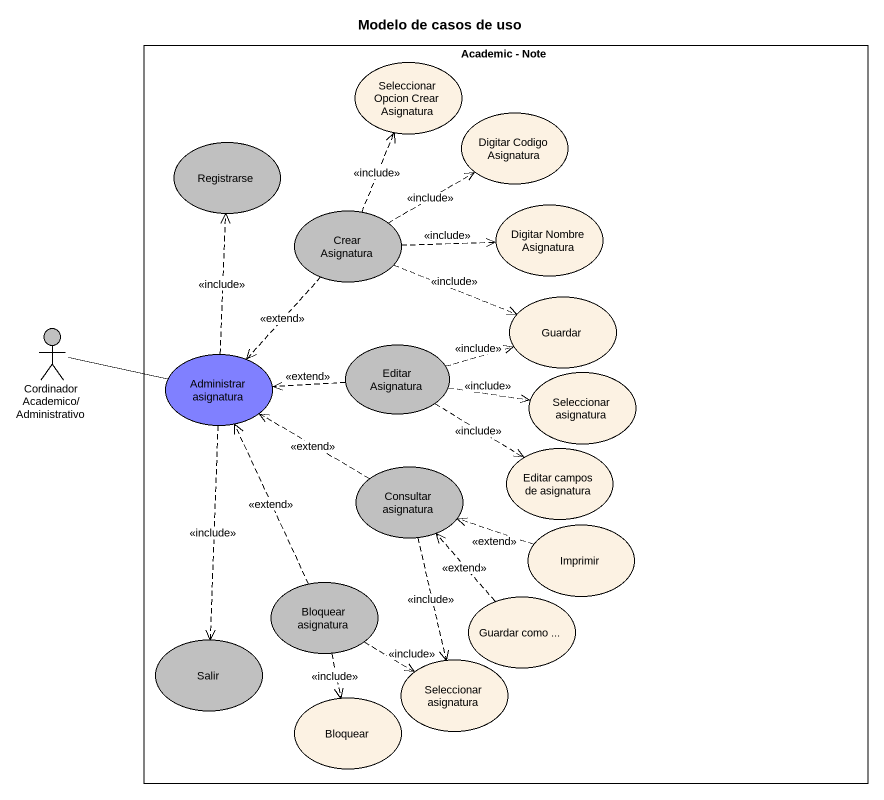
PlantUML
@startuml
title Modelo de casos de uso
rectangle "Academic - Note" as Academic_Note {
  usecase "Seleccionar Opcion Crear Asignatura" as Seleccionar_Opcion_Crear
  usecase Registrarse #C0C0C0
  usecase "Digitar Codigo Asignatura" as Digitar_Codigo_Asignatura
  usecase "Crear Asignatura" as Crear_Asignatura #C0C0C0
  usecase "Digitar Nombre Asignatura" as Digitar_Nombre_Asignatura
  usecase Guardar
  usecase "Administrar asignatura" as Administrar_asignatura #8080FF
  usecase "Editar Asignatura" as Editar_Asignatura #C0C0C0
  usecase "Seleccionar asignatura" as Seleccionar_asignatura
  usecase "Editar campos de asignatura" as Editar_campos_de_asignatura
  usecase "Consultar asignatura" as Consultar_asignatura #C0C0C0
  usecase Imprimir
  usecase "Bloquear asignatura" as Bloquear_asignatura #C0C0C0
  usecase "Guardar como ..." as Guardar_como
  usecase Salir #C0C0C0
  usecase "Seleccionar asignatura" as Seleccionar_asignatura_2
  usecase Bloquear
}
actor "Cordinador Academico/Administrativo" as Cordinador_Academico #C0C0C0
Crear_Asignatura .up.> Seleccionar_Opcion_Crear : <<include>>
Crear_Asignatura .right.> Digitar_Codigo_Asignatura : <<include>>
Crear_Asignatura .right.> Digitar_Nombre_Asignatura : <<include>>
Crear_Asignatura .right.> Guardar : <<include>>
Crear_Asignatura ..> Administrar_asignatura : <<extend>>
Cordinador_Academico -right- Administrar_asignatura
Administrar_asignatura .up.> Registrarse : <<include>>
Administrar_asignatura ..> Salir : <<include>>
Editar_Asignatura .right.> Guardar : <<include>>
Editar_Asignatura .left.> Administrar_asignatura : <<extend>>
Editar_Asignatura .right.> Seleccionar_asignatura : <<include>>
Editar_Asignatura ..> Editar_campos_de_asignatura : <<include>>
Consultar_asignatura .left.> Administrar_asignatura : <<extend>>
Consultar_asignatura ..> Seleccionar_asignatura_2 : <<include>>
Imprimir .left.> Consultar_asignatura : <<extend>>
Bloquear_asignatura .up.> Administrar_asignatura : <<extend>>
Bloquear_asignatura .right.> Seleccionar_asignatura_2 : <<include>>
Bloquear_asignatura ..> Bloquear : <<include>>
Guardar_como .up.> Consultar_asignatura : <<extend>>
@enduml
